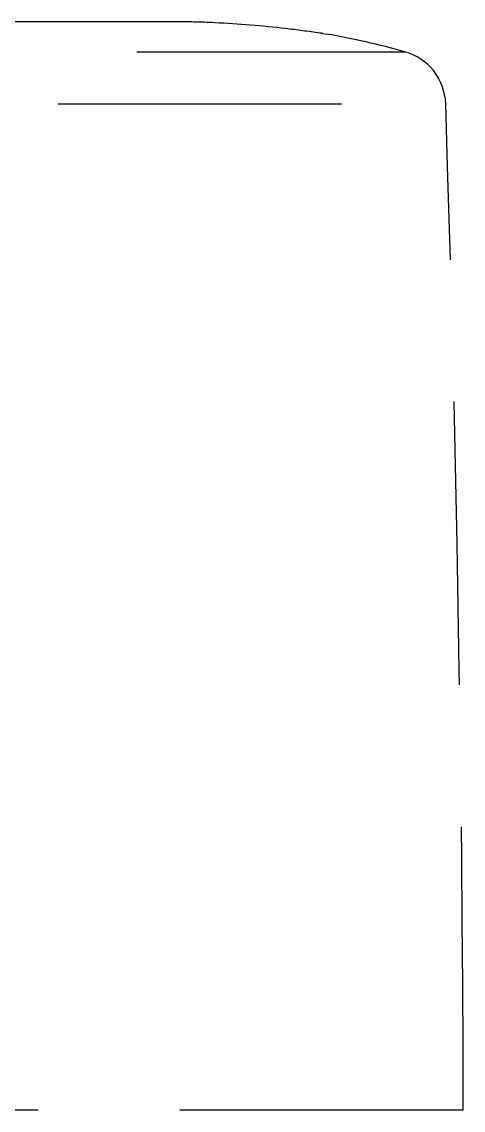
# Model space of a CAD drawing. Header units: millimetres. Extents: x 4625 to 5171, y -2661 to -1889.
# Drawn here: x 4981.079 to 4983.057, y -2171.555 to -2166.679 of the extents above; entities that cross this region are included whole.
import ezdxf

# ---------------------------------------------------------------- set-up
doc = ezdxf.new("R2010")
doc.units = ezdxf.units.MM
doc.header["$LTSCALE"] = 0.1
doc.linetypes.add('HIDDENX2', pattern=[19.05, 12.7, -6.35])
doc.layers.add('HIDDEN', color=8, linetype='HIDDENX2')

msp = doc.modelspace()

# ---------------------------------------------------------------- linework, layer by layer
at = {"layer": 'HIDDEN'}
for p, q in [((4981.7594, -2166.6794), (4978.0702, -2166.6794)), ((4982.4285, -2166.7323), (4982.4443, -2166.7347)), ((4972.0691, -2166.8134), (4982.7951, -2166.8134)), ((4977.4321, -2167.0463), (4982.9785, -2167.0463)), ((4983.0572, -2171.5545), (4977.4321, -2171.5545))]:
    msp.add_line(p, q, dxfattribs=at)
for centre, radius, start, end in [((4981.7581, -2170.5848), 3.9054, 87.27, 89.983), ((4981.7218, -2171.3074), 4.6288, 83.3119, 87.2464), ((4981.6556, -2171.9041), 5.2292, 81.6561, 83.3538), ((4981.6596, -2171.8864), 5.2111, 81.5145, 81.6706), ((4981.8054, -2170.4013), 3.7218, 74.5784, 80.115), ((4982.7286, -2167.0544), 0.25, 1.8583, 74.5784), ((4832.4498, -2171.9295), 150.6079, 0.142665, 1.858048)]:
    msp.add_arc(centre, radius, start, end, dxfattribs=at)

doc.saveas('drawing.dxf')
